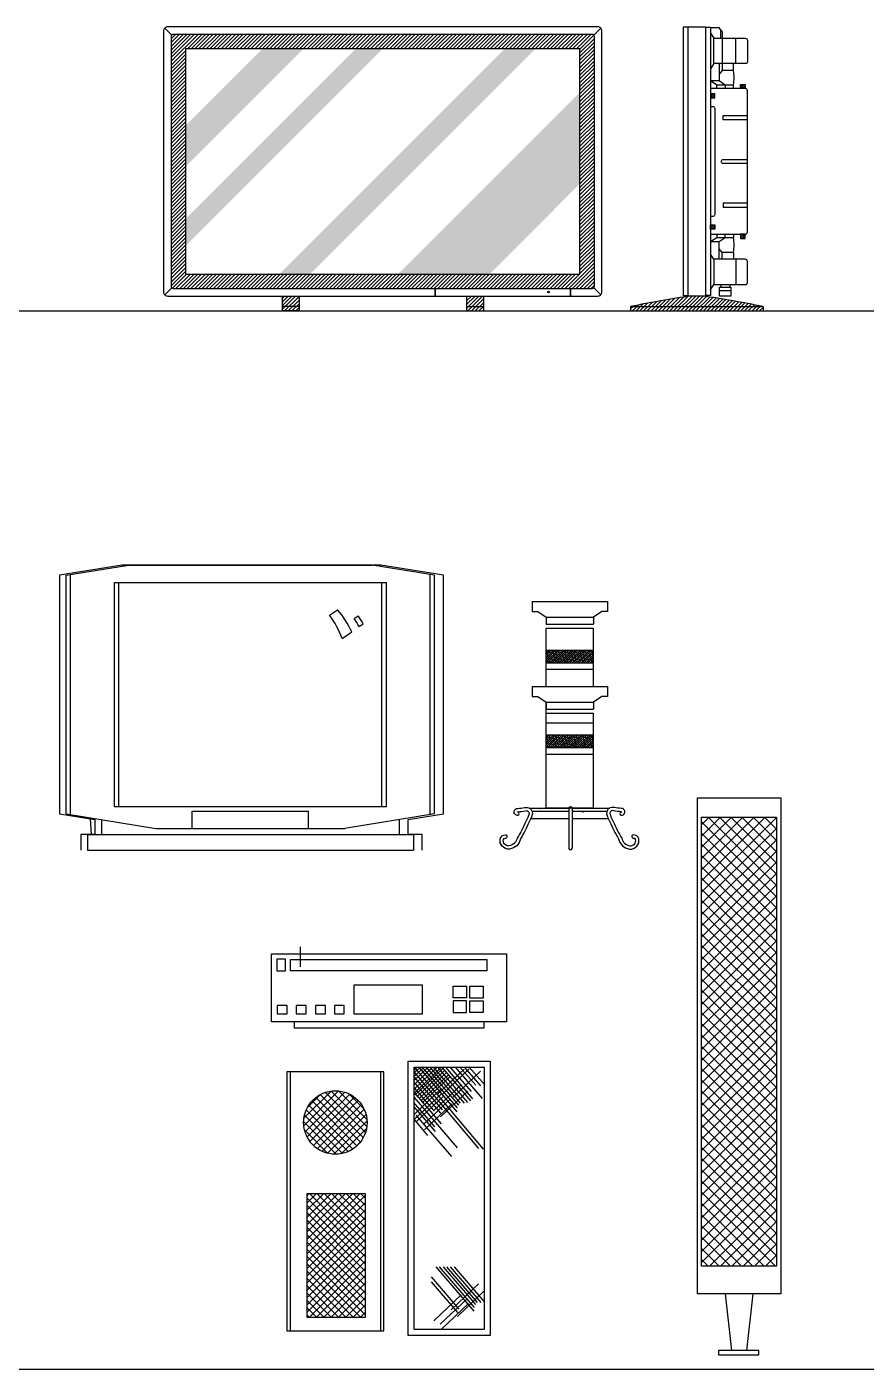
# Model space of a CAD drawing. Header units: inches. Extents: x 11.6 to 54.1, y 10.7 to 35.5.
# Drawn here: x 42.441 to 44.424, y 13.918 to 17.089 of the extents above; entities that cross this region are included whole.
import ezdxf

# ---------------------------------------------------------------- set-up
doc = ezdxf.new("R2010")
doc.units = ezdxf.units.IN
doc.header["$MEASUREMENT"] = 0
for name, color, linetype in [('02', 2, 'Continuous'), ('1', 1, 'Continuous'), ('4', 4, 'Continuous'), ('8', 8, 'Continuous')]:
    doc.layers.add(name, color=color, linetype=linetype)
pattern_1 = [(45, (-8.4482154, 21.798199), (-0.0044194174, 0.0044194174), [])]
pattern_2 = [(45, (-8.4482154, 21.7981988), (-0.0022097087, 0.0022097087), [])]

msp = doc.modelspace()

# ---------------------------------------------------------------- hatches: boundary and pattern name
at = {"layer": '4'}
h = msp.add_hatch(dxfattribs=at)
h.set_pattern_fill('ANSI38,_O', color=256, scale=0.03)
h.set_pattern_definition([(45, (-86.738273, 183.6577778), (-0.00265165043, 0.00265165043), []), (135, (-86.738273, 183.6577778), (-0.00795495129, 0.00265165043), [0.009375, -0.005625])])
h.paths.add_polyline_path([(43.6676, 15.6168), (43.6676, 15.5868), (43.7792, 15.5868), (43.7792, 15.6168)])
h = msp.add_hatch(dxfattribs=at)
h.set_pattern_fill('ANSI38,_O', color=256, scale=0.03)
h.set_pattern_definition([(45, (-86.738273, 183.4571022), (-0.00265165043, 0.00265165043), []), (135, (-86.738273, 183.4571022), (-0.00795495129, 0.00265165043), [0.009375, -0.005625])])
h.paths.add_polyline_path([(43.6676, 15.4162), (43.6676, 15.3862), (43.7792, 15.3862), (43.7792, 15.4162)])
at = {"layer": '8'}
h = msp.add_hatch(dxfattribs=at)
h.set_pattern_fill('ANSI31,_O', color=256, scale=0.05)
h.set_pattern_definition(pattern_1)
h.paths.add_polyline_path([(43.7817, 17.066, 0.414214), (43.7767, 17.071), (42.7867, 17.071, 0.414214), (42.7817, 17.066), (42.7817, 16.476, 0.414214), (42.7867, 16.471), (43.7767, 16.471, 0.414214), (43.7817, 16.476)])
h.paths.add_polyline_path([(43.7477, 16.505), (42.8157, 16.505), (42.8157, 17.037), (43.7477, 17.037)], flags=16)
h.paths.add_polyline_path([(43.2552, 16.4815), (43.3088, 16.4815), (43.3088, 16.4972), (43.2552, 16.4972)], flags=24)
h = msp.add_hatch(dxfattribs=at)
h.set_pattern_fill('AR-SAND,_O', color=256, scale=0.005)
h.set_pattern_definition([(37.5, (-8.448215, 21.798199), (-0.0003149668, 0.0096341188), [0, -0.0076, 0, -0.0085, 0, -0.008125]), (7.5, (-8.448215, 21.798199), (0.0088488835, 0.0141107303), [0, -0.0041, 0, -0.00685, 0, -0.002625]), (327.5, (-8.454365, 21.798199), (0.0155707093, 2.82953e-05), [0, -0.0025, 0, -0.009, 0, -0.01175]), (317.5, (-8.454365, 21.798199), (0.015030633, 0.0043883778), [0, -0.00125, 0, -0.0059, 0, -0.00675])])
h.paths.add_polyline_path([(43.0937, 17.037), (42.9971, 17.037), (42.8157, 16.8556), (42.8157, 16.759)])
h.paths.add_polyline_path([(43.2814, 17.037), (43.2177, 17.037), (42.8157, 16.635), (42.8157, 16.5714)])
h.paths.add_polyline_path([(43.642, 17.037), (43.5699, 17.037), (43.0379, 16.505), (43.11, 16.505)])
h.paths.add_polyline_path([(43.7477, 16.7185), (43.7477, 16.9349), (43.3179, 16.505), (43.5343, 16.505)])
h = msp.add_hatch(dxfattribs=at)
h.set_pattern_fill('ANSI31,_O', color=256, scale=0.025)
h.set_pattern_definition(pattern_2)
h.paths.add_polyline_path([(44.1384, 16.943), (44.1274, 16.943), (44.1274, 16.953), (44.1384, 16.953)])
h = msp.add_hatch(dxfattribs=at)
h.set_pattern_fill('ANSI31,_O', color=256, scale=0.025)
h.set_pattern_definition([(45, (-8.4482154, 21.8281988), (-0.0022097087, 0.0022097087), [])])
h.paths.add_polyline_path([(44.0564, 16.921), (44.0664, 16.921), (44.0664, 16.931), (44.0564, 16.931)])
h = msp.add_hatch(dxfattribs=at)
h.set_pattern_fill('ANSI31,_O', color=256, scale=0.025)
h.set_pattern_definition([(45, (-8.4482154, 21.7681988), (-0.0022097087, 0.0022097087), [])])
h.paths.add_polyline_path([(44.0564, 16.621), (44.0664, 16.621), (44.0664, 16.611), (44.0564, 16.611)])
h = msp.add_hatch(dxfattribs=at)
h.set_pattern_fill('ANSI31,_O', color=256, scale=0.025)
h.set_pattern_definition(pattern_2)
h.paths.add_polyline_path([(44.1384, 16.599), (44.1274, 16.599), (44.1274, 16.589), (44.1384, 16.589)])
h = msp.add_hatch(dxfattribs=at)
h.set_pattern_fill('ANSI31,_O', color=256, scale=0.05)
h.set_pattern_definition(pattern_1)
h.paths.add_polyline_path([(43.0838, 16.428), (43.0838, 16.453), (43.0438, 16.453), (43.0438, 16.428)])
h.paths.add_polyline_path([(43.0438, 16.418), (43.0838, 16.418), (43.0838, 16.428), (43.0438, 16.428)])
h = msp.add_hatch(dxfattribs=at)
h.set_pattern_fill('ANSI31,_O', color=256, scale=0.05)
h.set_pattern_definition(pattern_1)
h.paths.add_polyline_path([(43.5197, 16.428), (43.5197, 16.453), (43.4797, 16.453), (43.4797, 16.428)])
h.paths.add_polyline_path([(43.4797, 16.418), (43.5197, 16.418), (43.5197, 16.428), (43.4797, 16.428)])
h = msp.add_hatch(dxfattribs=at)
h.set_pattern_fill('ANSI31,_O', color=256, scale=0.05)
h.set_pattern_definition(pattern_1)
h.paths.add_polyline_path([(44.1804, 16.428, 0.020518), (44.0364, 16.453), (44.0114, 16.453, 0.020518), (43.8674, 16.428)])
h.paths.add_polyline_path([(44.1804, 16.418), (44.1804, 16.428), (43.8674, 16.428), (43.8674, 16.418)])
h = msp.add_hatch(dxfattribs=at)
h.set_pattern_fill('ANSI37', color=256, scale=0.00384, style=0)
h.set_pattern_definition([(135, (43.073741, 13.350953), (0.00862105, 0.00862105), []), (45, (43.073741, 13.350953), (0.00862105, -0.00862105), [])])
edge = h.paths.add_edge_path()
edge.add_arc((43.1698, 14.5007), 0.075, 0, 360)
h.paths.add_polyline_path([(43.2412, 14.3325), (43.1022, 14.3325), (43.1022, 14.0407), (43.2412, 14.0407)])

# ---------------------------------------------------------------- linework, layer by layer
at = {"layer": '02'}
for p, q in [((42.7832, 17.0696), (42.7667, 17.0861)), ((43.7803, 17.0696), (43.7968, 17.0861)), ((44.0763, 17.0866), (44.0564, 17.0866)), ((44.0644, 17.0021), (44.0644, 17.0621)), ((44.0839, 17.0783), (44.0763, 17.0866)), ((44.0801, 17.0824), (44.0801, 17.0621)), ((44.0839, 17.0783), (44.0839, 16.9858)), ((44.1164, 17.0021), (44.1164, 17.0621)), ((44.0763, 17.0021), (44.0763, 16.9611)), ((44.1107, 16.9858), (44.1107, 17.0021)), ((44.0839, 16.9858), (44.0763, 16.9776)), ((44.1107, 16.9858), (44.0839, 16.9858)), ((44.0763, 16.9611), (44.0564, 16.9611)), ((44.0708, 16.9516), (44.0564, 16.9611)), ((44.1107, 16.9516), (44.0708, 16.9516)), ((44.0708, 16.943), (44.0708, 16.9516)), ((44.0907, 16.9516), (44.0763, 16.9611)), ((44.0907, 16.9516), (44.0907, 16.943)), ((44.1107, 16.943), (44.1107, 16.9516)), ((44.0708, 16.5904), (44.0564, 16.581)), ((44.0708, 16.599), (44.0708, 16.5904)), ((44.1107, 16.5904), (44.0708, 16.5904)), ((44.0907, 16.5904), (44.0763, 16.581)), ((44.0907, 16.5904), (44.0907, 16.599)), ((44.1107, 16.599), (44.1107, 16.5904)), ((44.0763, 16.581), (44.0564, 16.581)), ((44.0763, 16.54), (44.0763, 16.581)), ((44.0839, 16.5563), (44.0763, 16.5645)), ((44.1107, 16.5563), (44.0839, 16.5563)), ((44.0839, 16.54), (44.0839, 16.5563)), ((44.1107, 16.5563), (44.1107, 16.54)), ((44.0644, 16.54), (44.0644, 16.48)), ((44.1164, 16.54), (44.1164, 16.48)), ((42.7832, 16.4725), (42.7667, 16.456)), ((43.4044, 16.471), (43.4044, 16.453)), ((43.4054, 16.471), (43.4054, 16.453)), ((43.7244, 16.471), (43.7244, 16.453)), ((43.7254, 16.471), (43.7254, 16.453)), ((43.7803, 16.4725), (43.7968, 16.456)), ((44.0775, 16.4662), (44.1045, 16.4662)), ((44.0805, 16.48), (44.0805, 16.4742)), ((44.1015, 16.48), (44.1015, 16.4742)), ((43.0438, 16.453), (43.0438, 16.418)), ((43.0838, 16.428), (43.0438, 16.428)), ((43.0838, 16.453), (43.0838, 16.418)), ((43.4797, 16.453), (43.4797, 16.418)), ((43.4797, 16.428), (43.5197, 16.428)), ((43.5197, 16.453), (43.5197, 16.418)), ((43.8674, 16.428), (44.1804, 16.428)), ((43.8674, 16.428), (43.8674, 16.418)), ((44.1804, 16.428), (44.1804, 16.418)), ((43.0838, 16.418), (43.0438, 16.418)), ((43.4797, 16.418), (43.5197, 16.418)), ((43.8674, 16.418), (44.1804, 16.418)), ((42.5334, 15.7938), (42.6812, 15.8176)), ((42.5334, 15.2297), (42.5334, 15.7938)), ((42.6812, 15.8176), (43.2566, 15.8176)), ((43.4043, 15.7938), (43.2566, 15.8176)), ((43.4043, 15.2297), (43.4043, 15.7938)), ((42.6475, 15.7761), (43.2903, 15.7761)), ((42.6475, 15.2474), (42.6475, 15.7761)), ((43.2903, 15.2474), (43.2903, 15.7761)), ((44.0252, 14.0958), (44.0252, 15.2676)), ((44.0252, 15.2676), (44.222, 15.2676)), ((44.222, 15.2676), (44.222, 14.0958)), ((42.5334, 15.2297), (42.7456, 15.1955)), ((42.6475, 15.2474), (43.2903, 15.2474)), ((42.8316, 15.1945), (42.8316, 15.236)), ((42.8316, 15.236), (43.1062, 15.236)), ((43.1062, 15.1945), (43.1062, 15.236)), ((43.4043, 15.2297), (43.1922, 15.1955)), ((44.0352, 14.1617), (44.0352, 15.2217)), ((44.0352, 15.2217), (44.212, 15.2217)), ((44.0352, 15.0713), (44.1856, 15.2217)), ((44.0352, 15.0978), (44.1591, 15.2217)), ((44.0352, 15.2039), (44.0531, 15.2217)), ((44.0352, 15.1243), (44.1326, 15.2217)), ((44.0352, 15.1508), (44.1061, 15.2217)), ((44.0352, 15.1773), (44.0796, 15.2217)), ((44.0352, 15.0448), (44.212, 15.2215)), ((44.212, 15.0607), (44.0509, 15.2217)), ((44.212, 15.0872), (44.0774, 15.2217)), ((44.212, 15.1137), (44.1039, 15.2217)), ((44.212, 15.1402), (44.1304, 15.2217)), ((44.212, 15.1667), (44.1569, 15.2217)), ((44.212, 15.1933), (44.1835, 15.2217)), ((44.212, 15.2198), (44.21, 15.2217)), ((44.212, 15.2217), (44.212, 14.1617)), ((42.5938, 15.1819), (42.591, 15.2179)), ((42.617, 15.2163), (42.617, 15.181)), ((42.7456, 15.1955), (43.1922, 15.1955)), ((43.3208, 15.2163), (43.3208, 15.181)), ((44.212, 15.0342), (44.0352, 15.2109)), ((44.0352, 15.0182), (44.212, 15.195)), ((42.5838, 15.181), (42.5838, 15.1437)), ((42.5838, 15.181), (43.354, 15.181)), ((43.354, 15.181), (43.354, 15.1437)), ((44.212, 15.0076), (44.0352, 15.1844)), ((44.0352, 14.9917), (44.212, 15.1685)), ((44.212, 14.9811), (44.0352, 15.1579)), ((42.5838, 15.1437), (43.354, 15.1437)), ((42.5838, 15.1437), (43.354, 15.1437)), ((44.0352, 14.9652), (44.212, 15.142)), ((44.212, 14.9546), (44.0352, 15.1314)), ((44.0352, 14.9387), (44.212, 15.1155)), ((44.212, 14.9281), (44.0352, 15.1049)), ((44.0352, 14.9122), (44.212, 15.089)), ((44.212, 14.9016), (44.0352, 15.0783)), ((44.0352, 14.8857), (44.212, 15.0624)), ((44.212, 14.8751), (44.0352, 15.0518)), ((44.0352, 14.8591), (44.212, 15.0359)), ((44.212, 14.8485), (44.0352, 15.0253)), ((44.0352, 14.8326), (44.212, 15.0094)), ((44.212, 14.822), (44.0352, 14.9988)), ((44.0352, 14.8061), (44.212, 14.9829)), ((44.212, 14.7955), (44.0352, 14.9723)), ((44.0352, 14.7796), (44.212, 14.9564)), ((44.212, 14.769), (44.0352, 14.9458)), ((43.0872, 14.8682), (43.0872, 14.9156)), ((44.0352, 14.7531), (44.212, 14.9299)), ((44.212, 14.7425), (44.0352, 14.9192)), ((43.0185, 14.8991), (43.574, 14.8991)), ((43.0185, 14.7382), (43.0185, 14.8991)), ((43.0635, 14.8854), (43.5273, 14.8854)), ((43.0635, 14.8592), (43.0635, 14.8854)), ((43.5273, 14.8854), (43.5273, 14.8592)), ((43.574, 14.8991), (43.574, 14.7382)), ((44.0352, 14.7266), (44.212, 14.9033)), ((44.212, 14.716), (44.0352, 14.8927)), ((44.0352, 14.7), (44.212, 14.8768)), ((43.5273, 14.8592), (43.0635, 14.8592)), ((44.212, 14.6894), (44.0352, 14.8662)), ((44.0352, 14.6735), (44.212, 14.8503)), ((43.2138, 14.8259), (43.3747, 14.8259)), ((43.2138, 14.7569), (43.2138, 14.8259)), ((43.3747, 14.8259), (43.3747, 14.7569)), ((44.212, 14.6629), (44.0352, 14.8397)), ((44.0352, 14.647), (44.212, 14.8238)), ((44.212, 14.6364), (44.0352, 14.8132)), ((44.0352, 14.6205), (44.212, 14.7973)), ((44.212, 14.6099), (44.0352, 14.7867)), ((43.3747, 14.7569), (43.2138, 14.7569)), ((44.0352, 14.594), (44.212, 14.7708)), ((44.212, 14.5834), (44.0352, 14.7601)), ((43.574, 14.7382), (43.0185, 14.7382)), ((43.0725, 14.7382), (43.0725, 14.7232)), ((43.5202, 14.7232), (43.0725, 14.7232)), ((43.5202, 14.7382), (43.5202, 14.7232)), ((44.0352, 14.5675), (44.212, 14.7442)), ((44.212, 14.5569), (44.0352, 14.7336)), ((44.0352, 14.5409), (44.212, 14.7177)), ((44.212, 14.5303), (44.0352, 14.7071)), ((44.0352, 14.5144), (44.212, 14.6912)), ((44.212, 14.5038), (44.0352, 14.6806)), ((44.0352, 14.4879), (44.212, 14.6647)), ((44.212, 14.4773), (44.0352, 14.6541)), ((44.0352, 14.4614), (44.212, 14.6382)), ((44.212, 14.4508), (44.0352, 14.6276)), ((44.0352, 14.4349), (44.212, 14.6117)), ((44.212, 14.4243), (44.0352, 14.601)), ((44.0352, 14.4084), (44.212, 14.5851)), ((44.212, 14.3978), (44.0352, 14.5745)), ((44.0352, 14.3818), (44.212, 14.5586)), ((44.212, 14.3712), (44.0352, 14.548)), ((44.0352, 14.3553), (44.212, 14.5321)), ((44.212, 14.3447), (44.0352, 14.5215)), ((44.0352, 14.3288), (44.212, 14.5056)), ((44.212, 14.3182), (44.0352, 14.495)), ((44.0352, 14.3023), (44.212, 14.4791)), ((44.212, 14.2917), (44.0352, 14.4685)), ((44.0352, 14.2758), (44.212, 14.4526)), ((44.212, 14.2652), (44.0352, 14.442)), ((44.0352, 14.2493), (44.212, 14.426)), ((44.212, 14.2387), (44.0352, 14.4154)), ((44.0352, 14.2227), (44.212, 14.3995)), ((44.212, 14.2121), (44.0352, 14.3889)), ((44.0352, 14.1962), (44.212, 14.373)), ((44.212, 14.1856), (44.0352, 14.3624)), ((44.0352, 14.1697), (44.212, 14.3465)), ((44.2094, 14.1617), (44.0352, 14.3359)), ((44.1828, 14.1617), (44.0352, 14.3094)), ((44.0537, 14.1617), (44.212, 14.32)), ((44.1563, 14.1617), (44.0352, 14.2829)), ((44.0802, 14.1617), (44.212, 14.2935)), ((44.1298, 14.1617), (44.0352, 14.2563)), ((44.1067, 14.1617), (44.212, 14.2669)), ((44.1332, 14.1617), (44.212, 14.2404)), ((44.1033, 14.1617), (44.0352, 14.2298)), ((44.1598, 14.1617), (44.212, 14.2139)), ((44.0768, 14.1617), (44.0352, 14.2033)), ((44.0503, 14.1617), (44.0352, 14.1768)), ((44.1863, 14.1617), (44.212, 14.1874)), ((44.212, 14.1617), (44.0352, 14.1617)), ((44.222, 14.0958), (44.0252, 14.0958)), ((44.0907, 14.0958), (44.106, 13.9619)), ((44.1564, 14.0958), (44.1411, 13.9619)), ((44.1707, 13.9619), (44.0749, 13.9619)), ((44.0749, 13.9619), (44.0749, 13.9515)), ((44.1707, 13.9515), (44.1707, 13.9619)), ((44.0749, 13.9515), (44.1707, 13.9515))]:
    msp.add_line(p, q, dxfattribs=at)
for points in [[(42.7737, 16.453), (43.7897, 16.453, 0.414214), (43.7997, 16.463), (43.7997, 17.079, 0.414214), (43.7897, 17.089), (42.7737, 17.089, 0.414214), (42.7637, 17.079), (42.7637, 16.463, 0.414214)], [(42.7867, 16.471), (43.7767, 16.471, 0.414214), (43.7817, 16.476), (43.7817, 17.066, 0.414214), (43.7767, 17.071), (42.7867, 17.071, 0.414214), (42.7817, 17.066), (42.7817, 16.476, 0.414214)]]:
    msp.add_lwpolyline(points, format="xyb", close=True, dxfattribs=at)
for points in [[(44.0034, 17.088), (43.9914, 17.088), (43.9914, 16.454), (44.0034, 16.454)], [(44.0444, 17.088), (44.0564, 17.088), (44.0564, 16.454), (44.0444, 16.454)], [(44.1434, 16.8694), (44.0861, 16.8694), (44.0861, 16.8794), (44.1434, 16.8794)], [(44.1434, 16.6727), (44.0861, 16.6727), (44.0861, 16.6627), (44.1434, 16.6627)], [(43.3748, 15.1437), (43.3748, 15.181), (43.3416, 15.181), (43.3416, 15.2163), (43.4252, 15.2297), (43.4252, 15.7938), (43.2774, 15.8176), (42.6657, 15.8176), (42.518, 15.7938)], [(42.518, 15.7938), (42.518, 15.2297), (42.6015, 15.2163), (42.6015, 15.181), (42.5683, 15.181), (42.5683, 15.1437)]]:
    msp.add_lwpolyline(points, dxfattribs=at)
for points in [[(44.0034, 17.089), (44.0444, 17.089), (44.0444, 16.453), (44.0034, 16.453)], [(42.8157, 16.505), (43.7477, 16.505), (43.7477, 17.037), (42.8157, 17.037)], [(44.1384, 16.943), (44.1274, 16.943), (44.1274, 16.953), (44.1384, 16.953)], [(44.0564, 16.921), (44.0664, 16.921), (44.0664, 16.931), (44.0564, 16.931)], [(44.0564, 16.621), (44.0664, 16.621), (44.0664, 16.611), (44.0564, 16.611)], [(44.1384, 16.599), (44.1274, 16.599), (44.1274, 16.589), (44.1384, 16.589)], [(44.0775, 16.453), (44.0775, 16.4742), (44.1045, 16.4742), (44.1045, 16.453)], [(43.0516, 14.8866), (43.0313, 14.8866), (43.0313, 14.8592), (43.0516, 14.8592)], [(43.4479, 14.8227), (43.4794, 14.8227), (43.4794, 14.7951), (43.4479, 14.7951)], [(43.4874, 14.8224), (43.5189, 14.8224), (43.5189, 14.7948), (43.4874, 14.7948)], [(43.056, 14.777), (43.0325, 14.777), (43.0325, 14.7571), (43.056, 14.7571)], [(43.1005, 14.777), (43.0771, 14.777), (43.0771, 14.7571), (43.1005, 14.7571)], [(43.1463, 14.777), (43.1228, 14.777), (43.1228, 14.7571), (43.1463, 14.7571)], [(43.1908, 14.777), (43.1674, 14.777), (43.1674, 14.7571), (43.1908, 14.7571)], [(43.4482, 14.7604), (43.4796, 14.7604), (43.4796, 14.788), (43.4482, 14.788)], [(43.4876, 14.7878), (43.5191, 14.7878), (43.5191, 14.7602), (43.4876, 14.7602)]]:
    msp.add_lwpolyline(points, close=True, dxfattribs=at)
for points in [[(44.0564, 17.0741), (44.0644, 17.0621), (44.1384, 17.0621, -0.414214), (44.1434, 17.0571), (44.1434, 17.0071, -0.414214), (44.1384, 17.0021), (44.0644, 17.0021), (44.0564, 16.9901)], [(44.0564, 16.599), (44.1384, 16.599, 0.414214), (44.1434, 16.604), (44.1434, 16.938, 0.414214), (44.1384, 16.943), (44.0564, 16.943)], [(44.0564, 16.901), (44.0614, 16.901, -0.414214), (44.0664, 16.896), (44.0664, 16.646, -0.414214), (44.0614, 16.641), (44.0564, 16.641)], [(44.1434, 16.766), (44.0861, 16.766, -0.8844), (44.0861, 16.776), (44.1434, 16.776)], [(44.0564, 16.468), (44.0644, 16.48), (44.1384, 16.48, 0.414214), (44.1434, 16.485), (44.1434, 16.535, 0.414214), (44.1384, 16.54), (44.0644, 16.54), (44.0564, 16.552)]]:
    msp.add_lwpolyline(points, format="xyb", dxfattribs=at)
msp.add_circle((43.6734, 16.4626), 0.002, dxfattribs=at)
for centre, radius, start, end in [((44.0035, 16.9687), 0.1085, 350.9378, 9.0622), ((44.0035, 16.5733), 0.1085, 350.9378, 9.0622), ((44.2439, 14.6867), 1.7816, 97.4982, 102.1999), ((43.8039, 14.6867), 1.7816, 77.8001, 82.5018)]:
    msp.add_arc(centre, radius, start, end, dxfattribs=at)
at = {"layer": '1'}
for p, q in [((33.4357, 16.418), (53.7619, 16.418)), ((43.3414, 13.9976), (43.3414, 14.6456)), ((43.3414, 14.6456), (43.5358, 14.6456)), ((43.3558, 14.012), (43.3558, 14.6312)), ((43.3558, 14.6312), (43.5214, 14.6312)), ((43.3558, 14.6178), (43.37, 14.6312)), ((43.3558, 14.6241), (43.3633, 14.6312)), ((43.3558, 14.5701), (43.4203, 14.6312)), ((43.3558, 14.5897), (43.3996, 14.6312)), ((43.3558, 14.5796), (43.4103, 14.6312)), ((43.3558, 14.5998), (43.389, 14.6312)), ((43.3558, 14.6093), (43.379, 14.6312)), ((43.3558, 14.6312), (43.5187, 14.438)), ((43.3558, 14.6198), (43.5077, 14.4395)), ((43.3585, 14.5663), (43.423, 14.6274)), ((43.3623, 14.5615), (43.4268, 14.6225)), ((43.3672, 14.6312), (43.4571, 14.5263)), ((43.3677, 14.5577), (43.4322, 14.6187)), ((43.3751, 14.6312), (43.4576, 14.535)), ((43.3844, 14.6312), (43.4609, 14.542)), ((43.3926, 14.6312), (43.465, 14.5467)), ((43.4012, 14.6312), (43.4737, 14.5467)), ((43.4094, 14.5658), (43.4739, 14.6268)), ((43.4108, 14.6312), (43.4823, 14.5478)), ((43.4211, 14.6312), (43.4894, 14.5516)), ((43.4214, 14.566), (43.4859, 14.6271)), ((43.4296, 14.6312), (43.4937, 14.5564)), ((43.4416, 14.6298), (43.491, 14.5737)), ((43.448, 14.5607), (43.5125, 14.6218)), ((43.4528, 14.6318), (43.5169, 14.5571)), ((43.464, 14.6318), (43.5018, 14.589)), ((43.4747, 14.6305), (43.5124, 14.5877)), ((43.4853, 14.6325), (43.523, 14.5897)), ((43.5214, 14.6312), (43.5214, 14.012)), ((43.5358, 14.6456), (43.5358, 13.9976)), ((43.3558, 14.6079), (43.4218, 14.531)), ((43.3558, 14.5954), (43.418, 14.5229)), ((43.3715, 14.5517), (43.436, 14.6128)), ((43.3747, 14.5469), (43.4393, 14.6079)), ((43.4035, 14.5295), (43.468, 14.5906)), ((43.355, 14.5189), (43.4195, 14.58)), ((43.3558, 14.5827), (43.4034, 14.5273)), ((43.3558, 14.5719), (43.4196, 14.4975)), ((43.3558, 14.5595), (43.4577, 14.441)), ((43.3563, 14.5076), (43.4208, 14.5687)), ((43.3623, 14.5036), (43.4268, 14.5647)), ((43.3776, 14.4957), (43.4421, 14.5567)), ((43.418, 14.5139), (43.4825, 14.575)), ((43.2769, 14.0086), (43.2769, 14.5468)), ((43.3545, 14.5482), (43.4042, 14.4908)), ((43.3558, 14.5369), (43.4055, 14.4795)), ((43.3802, 14.4837), (43.4448, 14.5448)), ((43.3558, 14.5077), (43.3876, 14.4703)), ((43.3598, 14.5177), (43.4445, 14.4204)), ((43.4072, 14.1598), (43.4971, 14.0549)), ((43.4151, 14.1598), (43.4976, 14.0636)), ((43.4244, 14.1598), (43.5009, 14.0706)), ((43.4326, 14.1598), (43.505, 14.0753)), ((43.4412, 14.1598), (43.5137, 14.0753)), ((43.4508, 14.1598), (43.5223, 14.0764)), ((43.3958, 14.1365), (43.4618, 14.0596)), ((43.3958, 14.124), (43.458, 14.0515)), ((43.4435, 14.0581), (43.508, 14.1192)), ((43.4023, 14.0322), (43.4668, 14.0933)), ((43.4176, 14.0243), (43.4821, 14.0853)), ((43.458, 14.0425), (43.5225, 14.1036)), ((43.4202, 14.0123), (43.4847, 14.0734)), ((43.5358, 13.9976), (43.3414, 13.9976)), ((43.5214, 14.012), (43.3558, 14.012)), ((33.4357, 13.918), (53.7619, 13.918))]:
    msp.add_line(p, q, dxfattribs=at)
for points in [[(43.2769, 14.6206), (43.0554, 14.6206), (43.0554, 14.0086), (43.2769, 14.0086)], [(43.2844, 14.6206), (43.0629, 14.6206), (43.0629, 14.0086), (43.2844, 14.0086)], [(43.2412, 14.3325), (43.1022, 14.3325), (43.1022, 14.0407), (43.2412, 14.0407)]]:
    msp.add_lwpolyline(points, close=True, dxfattribs=at)
msp.add_circle((43.1698, 14.5007), 0.075, dxfattribs=at)
at = {"layer": '4'}
for p, q in [((42.5438, 15.228), (42.5438, 15.7955)), ((43.394, 15.228), (43.394, 15.7955)), ((42.6578, 15.2474), (42.6578, 15.7761)), ((43.2799, 15.2474), (43.2799, 15.7761)), ((43.6345, 15.7314), (43.6345, 15.7079)), ((43.6345, 15.7314), (43.8128, 15.7314)), ((43.8128, 15.7314), (43.8128, 15.7079)), ((43.1559, 15.6995), (43.175, 15.7119)), ((43.2145, 15.6913), (43.2235, 15.6977)), ((43.6345, 15.7079), (43.648, 15.7079)), ((43.648, 15.7079), (43.6676, 15.6944)), ((43.7994, 15.7079), (43.7798, 15.6944)), ((43.8128, 15.7079), (43.7994, 15.7079)), ((43.2259, 15.6726), (43.2357, 15.679)), ((43.6676, 15.6944), (43.6676, 15.6776)), ((43.6676, 15.6944), (43.7798, 15.6944)), ((43.6676, 15.6776), (43.7798, 15.6776)), ((43.7798, 15.6944), (43.7798, 15.6776)), ((43.186, 15.6444), (43.2085, 15.6597)), ((43.6676, 15.6168), (43.7792, 15.6168)), ((43.6676, 15.5868), (43.7792, 15.5868)), ((43.6676, 15.5718), (43.7792, 15.5718)), ((43.6345, 15.5307), (43.8128, 15.5307)), ((43.6345, 15.5307), (43.6345, 15.5072)), ((43.6345, 15.5072), (43.648, 15.5072)), ((43.648, 15.5072), (43.6676, 15.4938)), ((43.7994, 15.5072), (43.7798, 15.4938)), ((43.8128, 15.5072), (43.7994, 15.5072)), ((43.8128, 15.5307), (43.8128, 15.5072)), ((43.6676, 15.4938), (43.6676, 15.4769)), ((43.6676, 15.4938), (43.7798, 15.4938)), ((43.6676, 15.4769), (43.7798, 15.4769)), ((43.7798, 15.4938), (43.7798, 15.4769)), ((43.6676, 15.4162), (43.7792, 15.4162)), ((43.6676, 15.3862), (43.7792, 15.3862)), ((43.6676, 15.3712), (43.7792, 15.3712)), ((43.6278, 15.2435), (43.7216, 15.2435)), ((43.6344, 15.2358), (43.7216, 15.2358)), ((43.7216, 15.2445), (43.7216, 15.1506)), ((43.7294, 15.2445), (43.7294, 15.1506)), ((43.7294, 15.2435), (43.8183, 15.2435)), ((43.7294, 15.2358), (43.8116, 15.2358)), ((43.6313, 15.2185), (43.7216, 15.2185)), ((43.7294, 15.2185), (43.8148, 15.2185))]:
    msp.add_line(p, q, dxfattribs=at)
for points in [[(43.6676, 15.5307), (43.6676, 15.6684), (43.7792, 15.6684), (43.7792, 15.5307)], [(43.7792, 15.4442), (43.6676, 15.4442), (43.6676, 15.4938)]]:
    msp.add_lwpolyline(points, dxfattribs=at)
msp.add_lwpolyline([(43.6676, 15.4677), (43.7792, 15.4677), (43.7792, 15.2435), (43.6676, 15.2435)], close=True, dxfattribs=at)
for points in [[(43.5985, 15.2266, -0.873992), (43.6006, 15.2428, 0.052232), (43.617, 15.2445, -0.519698), (43.6352, 15.2304, -0.075536), (43.6275, 15.2111, -0.051704), (43.607, 15.1711, -0.331604), (43.5813, 15.1467, -0.520289), (43.5594, 15.1711, -0.382836), (43.5723, 15.1801)], [(43.6007, 15.2341, -1.069768), (43.6007, 15.235, 0.053434), (43.619, 15.2371, -0.533095), (43.6275, 15.2308, -0.076878), (43.6198, 15.212, -0.052066), (43.5993, 15.1724, -0.331604), (43.5803, 15.1544, -0.520289), (43.5669, 15.1693, -0.382836), (43.5713, 15.1724)], [(43.8476, 15.2266, 0.873992), (43.8454, 15.2428, -0.052232), (43.8291, 15.2445, 0.519698), (43.8108, 15.2304, 0.075536), (43.8185, 15.2111, 0.051704), (43.8391, 15.1711, 0.331604), (43.8648, 15.1467, 0.520289), (43.8867, 15.1711, 0.382836), (43.8738, 15.1801)], [(43.8453, 15.2341, 1.069768), (43.8454, 15.235, -0.053434), (43.827, 15.2371, 0.533095), (43.8186, 15.2308, 0.076878), (43.8262, 15.212, 0.052066), (43.8467, 15.1724, 0.331604), (43.8657, 15.1544, 0.520289), (43.8791, 15.1693, 0.382836), (43.8747, 15.1724)]]:
    msp.add_lwpolyline(points, format="xyb", dxfattribs=at)
for centre, radius, start, end in [((42.9727, 15.5636), 0.228, 20.7343, 36.56), ((43.0017, 15.5636), 0.228, 24.9121, 40.5544), ((43.039, 15.5636), 0.228, 30.4039, 36.0098), ((43.0256, 15.5636), 0.228, 28.5503, 34.0523), ((43.5992, 15.2316), 0.00503, 261.6045, 324.3834), ((43.6005, 15.2306), 0.00347, 325.6888, 85.6715), ((43.7255, 15.2418), 0.00473, 35.0401, 144.9599), ((43.8456, 15.2306), 0.00347, 94.3285, 214.3112), ((43.8468, 15.2316), 0.00503, 215.6166, 278.3955), ((43.5719, 15.1762), 0.00387, 261.8104, 84.3357), ((43.8742, 15.1762), 0.00387, 95.6643, 278.1896), ((43.7255, 15.1491), 0.00416, 158.4934, 21.5066)]:
    msp.add_arc(centre, radius, start, end, dxfattribs=at)
for p in [(43.6526, 15.2428), (43.7545, 15.2345)]:
    msp.add_point(p, dxfattribs=at)

doc.saveas('drawing.dxf')
